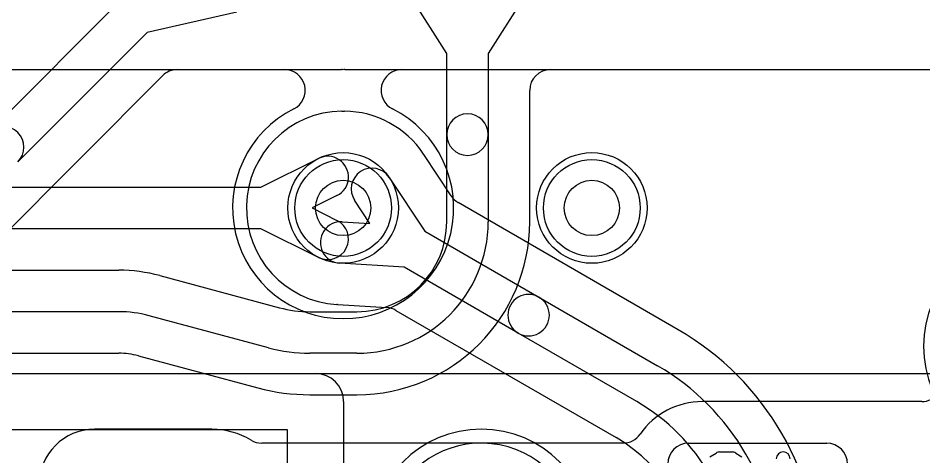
# Model space of a CAD drawing. Extents: x 0 to 23.1, y -0.5 to 20.
# Drawn here: x 11.024 to 14.302, y 14.2 to 15.786 of the extents above; entities that cross this region are included whole.
import ezdxf

# ---------------------------------------------------------------- set-up
doc = ezdxf.new("R2010")
doc.units = 0
for name, color, linetype in [('Hole', 1, 'CONTINUOUS'), ('L1', 3, 'CONTINUOUS'), ('L2', 3, 'CONTINUOUS'), ('L3', 3, 'CONTINUOUS'), ('L4', 3, 'CONTINUOUS'), ('PartsArea-A', 111, 'CONTINUOUS'), ('PartsArea-B', 111, 'CONTINUOUS'), ('PartsSilk-A', 221, 'CONTINUOUS'), ('Resist-A', 2, 'CONTINUOUS'), ('Resist-B', 2, 'CONTINUOUS'), ('Silk-A', 140, 'CONTINUOUS')]:
    doc.layers.add(name, color=color, linetype=linetype)

msp = doc.modelspace()

# ---------------------------------------------------------------- linework, layer by layer
at = {"layer": 'Hole'}
for centre in [(12.2, 15.1), (13.1, 15.1)]:
    msp.add_circle(centre, 0.1, dxfattribs=at)
at = {"layer": 'L1'}
for p, q in [((12.575, 15.65822), (12.39669, 15.93928)), ((12.90331, 15.93928), (12.725, 15.65822)), ((12.575, 15.365), (12.575, 15.65822)), ((12.725, 15.65822), (12.725, 15.365)), ((12.95004, 15.6), (15.50067, 15.6)), ((12.87504, 15.04999), (12.87504, 15.525)), ((12.575, 15.04999), (12.575, 15.365)), ((12.725, 15.365), (12.725, 15.04999)), ((11.90234, 15.175), (12.11071, 15.27896)), ((10.05697, 15.175), (11.90234, 15.175)), ((12.17767, 15.14474), (12.088, 15.1)), ((12.088, 15.1), (12.17767, 15.05526)), ((11.90234, 15.025), (10.05697, 15.025)), ((12.11071, 14.92104), (11.90234, 15.025)), ((4.25, 14.87499), (11.3878, 14.87499)), ((11.53662, 14.8554), (11.96927, 14.73947)), ((11.3878, 14.72499), (4.25, 14.72499)), ((12.07927, 14.72499), (12.25, 14.72499)), ((11.93045, 14.59458), (11.4978, 14.71051)), ((4.25, 14.57495), (11.3878, 14.57495)), ((11.45897, 14.56558), (11.89161, 14.44966)), ((12.25, 14.57499), (12.07927, 14.57499)), ((12.07927, 14.42495), (12.25, 14.42495)), ((14.29374, 14.40004), (13.5, 14.40004)), ((11.36964, 14.3), (11.29996, 14.3)), ((11.725, 14.30004), (11.375, 14.30004)), ((13.21275, 14.25004), (11.90529, 14.25004))]:
    msp.add_line(p, q, dxfattribs=at)
for centre in [(12.2, 15.1), (13.1, 15.1)]:
    msp.add_circle(centre, 0.2, dxfattribs=at)
for centre, radius, start, end in [((12.95004, 15.525), 0.075, 90, 180), ((12.65, 15.365), 0.075, 0, 180), ((12.65, 15.365), 0.075, 180, 0), ((12.14419, 15.21185), 0.075, -63.4862, 116.51596), ((12.14419, 14.98815), 0.075, -116.5138, 63.48404), ((12.25, 15.04999), 0.475, -90, 0), ((12.25, 15.04999), 0.325, -90, 0), ((12.25, 15.04999), 0.62504, -90, 0), ((11.3878, 14.29999), 0.575, 75.00016, 90), ((11.3878, 14.29999), 0.425, 74.99986, 90), ((12.07927, 15.14999), 0.425, -105.0002, -90), ((12.07927, 15.14999), 0.575, -104.99984, -90), ((11.3878, 14.29998), 0.27497, 74.99946, 90), ((14.29374, 14.47504), 0.075, -90, 17.85759), ((12.07928, 15.14999), 0.72504, -105.00131, -90.00079), ((13.5, 14.125), 0.27504, 90, 145.14622), ((11.29996, 14.1), 0.2, 90, 180), ((11.36964, 14.375), 0.075, -90, -89.12142), ((11.375, 14.025), 0.27504, 90, 90.87705), ((11.725, 14.025), 0.27504, 58.99873, 90), ((11.90529, 14.32504), 0.075, -121.00044, -90), ((13.21275, 14.32504), 0.075, -90, -34.85121)]:
    msp.add_arc(centre, radius, start, end, dxfattribs=at)
at = {"layer": 'L2'}
for p, q in [((2.47474, 15.6), (11.98778, 15.6)), ((12.41222, 15.6), (20.12526, 15.6))]:
    msp.add_line(p, q, dxfattribs=at)
msp.add_circle((13.1, 15.1), 0.2, dxfattribs=at)
for centre, radius, start, end in [((11.98778, 15.525), 0.075, -63.46228, 90), ((12.41222, 15.525), 0.075, 90, -116.53772), ((12.2, 15.1), 0.40004, 116.53431, 63.46569), ((14.7, 14.6), 0.40004, 90, -90), ((12.7, 13.9), 0.40004, 90, -90), ((12.7, 13.9), 0.40004, -90, 90)]:
    msp.add_arc(centre, radius, start, end, dxfattribs=at)
at = {"layer": 'L3'}
for p, q in [((9.80004, 15.6), (11.98778, 15.6)), ((12.41222, 15.6), (20.12526, 15.6))]:
    msp.add_line(p, q, dxfattribs=at)
msp.add_circle((13.1, 15.1), 0.2, dxfattribs=at)
for centre, radius, start, end in [((11.98778, 15.525), 0.075, -63.46228, 90), ((12.41222, 15.525), 0.075, 90, -116.53772), ((12.2, 15.1), 0.40004, 116.53431, 63.46569), ((14.7, 14.6), 0.40004, 90, -90), ((12.7, 13.9), 0.40004, 90, -90), ((12.7, 13.9), 0.40004, -90, 90)]:
    msp.add_arc(centre, radius, start, end, dxfattribs=at)
at = {"layer": 'L4'}
for p, q in [((10.91654, 15.3726), (11.38458, 15.84064)), ((11.81547, 15.80723), (11.49064, 15.73458)), ((11.49064, 15.73458), (11.0226, 15.26654)), ((10.64525, 14.67699), (11.54629, 15.57803)), ((11.59932, 15.6), (12.19416, 15.6)), ((12.20582, 15.6), (20.12526, 15.6)), ((12.59071, 15.14382), (12.49195, 15.29312)), ((12.36681, 15.21034), (12.49529, 15.01612)), ((12.297, 15.044), (12.24171, 15.12758)), ((13.41252, 14.65981), (12.61621, 15.11956)), ((12.19697, 15.05009), (12.297, 15.044)), ((12.49529, 15.01612), (12.90874, 14.77741)), ((12.42027, 14.88622), (12.18785, 14.90037)), ((12.83374, 14.64751), (12.42027, 14.88622)), ((12.1807, 14.75049), (12.35824, 14.73968)), ((12.90874, 14.77741), (13.3375, 14.52987)), ((12.39118, 14.72977), (13.1875, 14.27002)), ((13.2625, 14.39997), (12.83374, 14.64751))]:
    msp.add_line(p, q, dxfattribs=at)
for centre in [(12.2, 15.1), (13.1, 15.1)]:
    msp.add_circle(centre, 0.2, dxfattribs=at)
for centre, radius, start, end in [((11.59932, 15.525), 0.075, 90, 135), ((12.19416, 15.525), 0.075, 85.54153, 90), ((12.20582, 15.525), 0.075, 90, 94.45847), ((12.19999, 15.1), 0.35004, 90.7857, -93.64117), ((12.19416, 15.525), 0.075, -89.21308, -85.54153), ((12.20582, 15.525), 0.075, -94.45847, -90.78692), ((12.19999, 15.1), 0.35004, 33.80038, 89.2143), ((10.96957, 15.31957), 0.075, -45, 135), ((12.55319, 15.33645), 0.075, -146.19975, -145.14879), ((12.30426, 15.16895), 0.22505, 33.48741, 33.63075), ((12.30426, 15.16896), 0.075, 33.48666, -146.51544), ((12.65371, 15.18451), 0.075, -147.14267, -120.00073), ((12.19241, 14.97523), 0.075, 86.51421, -93.48289), ((12.87124, 14.71246), 0.075, 59.99927, -119.99953), ((12.17328, 14.6758), 0.075, 86.50658, 86.57567), ((12.17419, 14.67575), 0.075, 87.01933, 87.20283), ((12.17406, 14.67576), 0.075, 85.78702, 86.91976), ((12.20001, 15.1), 0.35004, -93.34762, -93.21969), ((12.17614, 14.67563), 0.075, 86.51421, 86.78203), ((12.87124, 14.71246), 0.075, -120.00073, 60.00004), ((12.35368, 14.66482), 0.075, 59.99927, 86.51421), ((12.89999, 13.77209), 1.02505, 0.00056, 59.99978), ((12.9, 13.7721), 0.875, 0, 59.99999), ((12.9, 13.7721), 0.725, 0, 60.00006), ((12.89999, 13.7721), 0.57497, 0, 59.99691), ((12.7, 13.9), 0.35004, -71.63079, 161.65512)]:
    msp.add_arc(centre, radius, start, end, dxfattribs=at)
at = {"layer": 'PartsArea-A'}
msp.add_line((21.3, 14.5), (1.3, 14.5), dxfattribs=at)
at = {"layer": 'PartsArea-B'}
msp.add_line((21.3, 14.5), (1.3, 14.5), dxfattribs=at)
at = {"layer": 'PartsSilk-A'}
for p, q in [((9.7, 14.5016), (12.1, 14.5016)), ((12.2016, 14.4), (12.2016, 11.97844)), ((11.9984, 14.2984), (9.8016, 14.2984)), ((11.9984, 11.97844), (11.9984, 14.2984)), ((13.52749, 14.20037), (13.54971, 14.21426)), ((13.56296, 14.21806), (13.60741, 14.21806)), ((13.62066, 14.21426), (13.64288, 14.20037))]:
    msp.add_line(p, q, dxfattribs=at)
for centre, radius, start, end in [((12.1, 14.4), 0.1016, 0, 90), ((13.56296, 14.19306), 0.025, 90, 122.01002), ((13.60741, 14.19306), 0.025, 57.99462, 90), ((13.79259, 14.19306), 0.025, 0, 180)]:
    msp.add_arc(centre, radius, start, end, dxfattribs=at)
at = {"layer": 'Resist-A'}
msp.add_line((13.45, 14.25), (13.95, 14.25), dxfattribs=at)
for centre in [(12.2, 15.1), (13.1, 15.1)]:
    msp.add_circle(centre, 0.175, dxfattribs=at)
for centre, start, end in [((13.45, 14.175), 90, 180), ((13.95, 14.175), 0, 90)]:
    msp.add_arc(centre, 0.075, start, end, dxfattribs=at)
at = {"layer": 'Resist-B'}
for centre in [(12.2, 15.1), (13.1, 15.1)]:
    msp.add_circle(centre, 0.175, dxfattribs=at)
at = {"layer": 'Silk-A'}
for p, q in [((9.7, 14.5016), (12.1, 14.5016)), ((12.2016, 14.4), (12.2016, 12.16308)), ((11.9984, 14.2984), (9.8016, 14.2984)), ((11.9984, 12.16308), (11.9984, 14.2984))]:
    msp.add_line(p, q, dxfattribs=at)
msp.add_arc((12.1, 14.4), 0.1016, 0, 90, dxfattribs=at)

doc.saveas('drawing.dxf')
